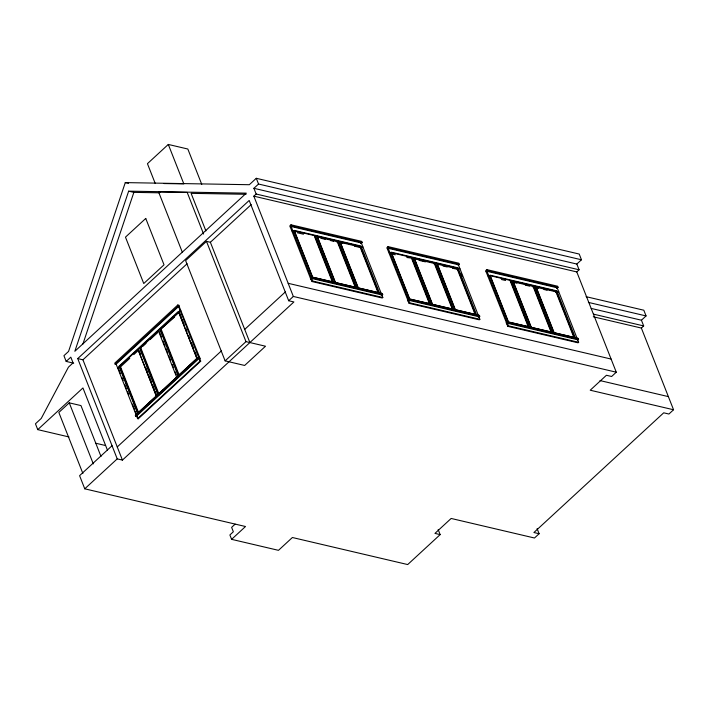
<?xml version="1.0" encoding="UTF-8"?>
<svg xmlns="http://www.w3.org/2000/svg" width="709" height="709" viewBox="0 0 709 709"><rect width="100%" height="100%" fill="white"/><g stroke="black" fill="none" stroke-linecap="round" stroke-linejoin="round"><path stroke-width="1.06" d="M581.469 259.778L258.537 184.03L253.902 188.302L576.834 264.049L581.469 259.778L579.218 254.052L256.277 178.296L249.329 184.712L125.28 182.603L68.56 351.425L63.925 355.696L66.176 361.422L73.709 363.194M128.648 191.155L74.844 351.283L246.307 193.149L128.648 191.155L133.859 192.378L159.179 192.804M82.864 344.131L133.859 192.378M201.773 184.42L187.832 149.023L168.299 144.441L147.437 163.673L155.209 183.401M66.176 361.422L70.811 357.15L73.071 362.875L68.436 367.156L41.246 418.443L35.45 423.787L37.754 429.627L68.968 436.948M77.724 358.586L249.187 200.461L288.687 300.74L293.898 301.963L122.435 460.097L117.224 458.874L77.724 358.586L82.935 359.809L122.435 460.097M253.84 196.163L256.162 194.027L579.093 269.783L576.771 271.919L253.84 196.163L293.34 296.451L616.281 372.198L611.628 376.488L606.417 375.274L590.216 390.216L673.55 409.758L668.924 414.029L663.713 412.806L533.912 532.521L539.115 533.735L534.489 538.007L451.154 518.456L434.954 533.398L440.156 534.621L407.693 564.559L292.383 537.511L278.477 550.335L231.604 539.345L229.876 534.958L233.35 531.75L231.621 527.372L235.104 524.164M206.479 241.352L185.616 260.593L225.116 360.872L244.649 365.454L265.512 346.222L245.979 341.641L206.479 241.352L210.378 242.274L249.887 342.553M82.935 359.809L187.087 263.757M210.378 242.274L251.225 204.6M37.754 429.627L82.944 387.947L107.396 450.011M100.997 456.463L80.959 405.583L69.252 402.845L58.838 412.452L82.891 473.497M179.244 306.669L179.102 305.304L177.799 304.994L114.752 363.141L115.186 364.24L116.489 364.541L116.125 364.125L178.588 306.51L179.244 306.669L200 358.355L199.052 358.47L136.589 416.077L137.599 418.629L138.246 418.789L200.718 361.173L199.708 358.621M115.186 364.24L178.234 306.093L179.528 306.403M129.765 358.337L120.876 366.535L119.227 366.739M156.397 396.313L138.166 350.024L138.672 349.555L138.025 349.404L156.547 396.428M158.719 395.179L158.063 395.028L139.54 348.004L140.196 348.154L158.984 330.819M158.337 330.669L176.86 377.693L178.384 376.293L159.862 329.268L160.509 329.419L179.306 312.084L181.318 317.198M133.806 354.615L138.654 350.14L138.166 350.024M142.801 346.311L146.036 343.333M150.078 339.602L157.354 332.893M174.432 317.145L161.014 328.949L179.253 375.247M361.094 243.586L362.255 242.513L361.829 241.414L290.982 224.797L289.821 225.87L310.356 278.008L311.517 276.935L382.364 293.553L382.718 294.465L381.566 295.538M290.256 226.969L291.408 225.896L362.255 242.513M290.575 227.04L291.16 226.508L361.351 242.974L381.46 294.013M292.161 231.054L292.737 230.522L362.937 246.989M293.872 231.462L294.448 230.921M332.654 282.572L314.424 236.283L315.567 235.875L334.09 282.9M199.637 357.442L198.334 357.132L135.286 415.279L135.649 416.192L137.236 416.227L136.589 416.077M140.24 411.229L147.507 404.52M149.129 403.022L153.171 399.3M163.788 389.507L158.931 393.982L140.701 347.685L141.188 347.8M167.014 386.529L176.718 377.578M183.294 371.516L192.183 363.318M194.603 361.085L197.031 358.843L178.792 312.554M135.649 416.192L198.697 358.045L200 358.355M137.599 418.629L200.062 361.023L200.718 361.173M112.049 445.722L79.585 475.659L84.761 488.811L245.509 526.512L231.604 539.345M336.81 242.035L337.245 241.636L355.484 287.925M335.499 283.237L317.269 236.948L337.821 241.769L338.397 241.237L356.919 288.253M117.251 446.945L221.403 350.893M244.702 329.41L285.523 291.771M310.356 278.008L310.719 278.921L311.88 277.848L382.718 294.465M311.047 278.992L311.623 278.46L381.814 294.926L382.825 297.479L382.248 298.019L312.049 281.553L310.719 278.921M84.761 488.811L117.224 458.874M288.687 300.74L293.34 296.451M225.116 360.872L245.979 341.641M312.049 281.553L312.634 281.012L382.825 297.479M360.775 243.506L361.351 242.974M359.64 247.388L360.075 246.989L378.314 293.278M358.329 288.598L340.098 242.301L360.642 247.122L361.227 246.59M458.156 265.388L459.308 264.324L458.883 263.225L388.036 246.608L386.875 247.68L407.737 299.889L408.313 299.358L388.213 248.318L387.628 248.85M387.309 248.77L388.461 247.707L459.308 264.324M389.214 252.865L389.79 252.333L459.99 268.8M390.925 253.264L391.501 252.732M430.159 304.223L412.044 258.218L406.833 257.5M412.044 258.218L412.62 257.686L431.143 304.71M381.238 295.458L381.814 294.926M433.864 263.845L434.298 263.447L452.537 309.736M432.153 304.019L414.322 258.758L434.874 263.58L435.45 263.039L453.574 309.044M408.1 300.802L408.676 300.27L478.867 316.737L479.878 319.289L479.302 319.821L409.102 303.363L407.409 299.81L408.57 298.746L479.417 315.363L479.771 316.276L478.619 317.348M407.772 300.722L408.933 299.659L479.771 316.276M409.102 303.363L409.687 302.823L479.878 319.289M456.693 269.198L457.128 268.8L474.959 314.06M455.382 310.4L437.152 264.111L457.704 268.933L458.28 268.401M556.928 288.386L558.089 287.322L557.655 286.223L486.808 269.606L485.656 270.678L506.518 322.887L507.095 322.356L486.994 271.317L486.409 271.848M486.082 271.769L487.243 270.705L558.089 287.322M487.996 275.863L488.572 275.331L558.763 291.798L558.187 292.33M489.706 276.262L490.282 275.73M528.489 327.381L510.25 281.083L511.402 280.684L529.924 327.709M478.291 317.269L478.867 316.737M532.645 286.844L533.079 286.445L550.911 331.706M531.333 328.045L513.103 281.757L533.647 286.578L534.231 286.037L552.754 333.062M535.49 287.508L535.933 287.11L556.476 291.931L574.6 337.927M506.873 323.8L507.458 323.269L577.649 339.735L578.659 342.287L578.074 342.819L507.883 326.362L506.191 322.808L507.352 321.744L578.198 338.361L578.553 339.274L577.392 340.347M506.554 323.721L507.706 322.657L578.553 339.274M508.805 322.755L509.381 322.223L576.16 337.883M507.883 326.362L508.459 325.821L578.659 342.287M556.609 288.315L557.185 287.783L577.286 338.822M555.475 292.197L555.909 291.798L574.139 338.087M556.476 291.931L557.061 291.399M591.217 308.433L641.432 320.211L646.067 315.93L643.816 310.214L586.121 296.681M593.291 316.781L641.37 328.063L643.683 325.927L641.432 320.211M164.018 183.551L183.835 183.879L168.299 144.441M182.337 252.262L158.577 191.944L187.203 192.431L203.598 234.05M246.032 194.284L191.111 193.353L205.902 230.904M125.28 182.603L128.506 183.365M158.577 191.944L160.526 192.405M486.994 271.317L557.185 287.783M388.213 248.318L458.404 264.776L478.513 315.824M501.405 279.514L505.614 280.498M512.669 282.155L516.87 283.139M525.289 285.115L529.49 286.099M536.545 287.757L538.645 288.253M543.909 289.485L547.064 290.22M392.112 254.052L395.267 254.788M419.143 260.389L425.453 261.869M443.028 265.99L447.228 266.974M452.493 268.215L455.648 268.95M297.16 232.729L303.47 234.209M321.044 238.339L325.245 239.323M330.5 240.555L333.655 241.29M339.664 242.7L342.819 243.444M354.385 246.156L358.594 247.14M588.373 302.397L646.067 315.93M593.468 314.14L643.683 325.927M288.164 283.308L611.096 359.055M599.991 380.573L668.374 396.615M180.822 310.684L180.175 310.533L117.703 368.139L118.359 368.29L120.37 373.404M178.65 311.933L179.306 312.084M199.344 357.708L198.697 357.558L178.588 306.51M95.883 443.267L105.57 445.536M641.37 328.063L673.55 409.758M576.834 264.049L579.093 269.783M576.771 271.919L616.281 372.198M575.584 338.415L556.84 290.85L490.07 275.181L508.406 321.735M535.942 286.445L554.057 332.441M535.933 287.11L553.756 332.37M536.164 289.024L537.369 292.09M533.647 286.578L551.77 332.574M513.112 281.083L531.635 328.107M510.826 281.216L528.941 327.221M490.274 276.404L508.504 322.692M486.808 269.606L487.243 270.705M507.352 321.744L507.706 322.657M507.458 323.269L508.459 325.821M461.018 273.417L462.224 276.483M477.379 314.885L410.608 299.225L410.024 299.756L391.288 252.182L458.067 267.851L476.803 315.416M457.704 268.933L475.819 314.929M437.161 263.447L455.683 310.462M434.874 263.58L452.989 309.576M537.103 528.63L539.115 533.735M414.331 258.085L432.455 304.09M411.477 258.085L429.299 303.355M391.9 254.434L409.731 299.694M407.879 296.158L409.093 299.225M407.835 296.202L409.04 299.269M388.036 246.608L388.461 247.707M408.57 298.746L408.933 299.659M408.676 300.27L409.687 302.823M380.325 293.074L313.555 277.414L312.97 277.946L294.235 230.381L361.014 246.041L379.749 293.615M360.642 247.122L378.766 293.127M340.107 241.636L358.63 288.66M337.821 241.769L355.936 287.765M438.171 529.561L440.156 534.621M317.277 236.283L335.8 283.299M314.991 236.416L333.106 282.412M294.439 231.595L312.678 277.884M290.982 224.797L291.408 225.896M311.517 276.935L311.88 277.848M291.16 226.508L311.26 277.547M311.623 278.46L312.634 281.012M256.277 178.296L258.537 184.03M253.902 188.302L256.162 194.027M199.052 358.47L200.062 361.023M177.799 304.994L178.234 306.093M198.334 357.132L198.697 358.045M182.124 319.245L184.136 324.35M185.749 328.444L186.954 331.511M188.567 335.596L189.773 338.663M191.386 342.757L193.397 347.862M195.01 351.956L196.216 355.023M197.173 358.958L178.438 311.384L119.015 366.19L137.75 413.764L137.209 413.879L196.526 358.807M160.509 329.419L179.031 376.444M159.392 331.847L161.404 336.952M163.017 341.047L165.029 346.152M165.835 348.199L167.847 353.312M168.653 355.36L170.665 360.464M172.278 364.559L173.483 367.625M175.096 371.711L176.302 374.777M140.196 348.154L158.311 394.16M139.079 350.583L140.683 354.668M145.921 367.962L147.933 373.067M148.739 375.114L151.558 382.266M152.364 384.313L154.376 389.427M155.182 391.465L156.388 394.532M120.388 366.42L138.618 412.718M137.998 412.895L119.874 366.89L137.945 412.877M121.983 377.489L123.189 380.556M124.802 384.65L126.406 388.736M127.62 391.802L128.825 394.869M132.45 404.068L134.462 409.182M135.268 411.229L136.474 414.295M137.573 417.078L138.246 418.789M136.589 415.58L136.952 416.493M116.125 364.125L136.225 415.164M69.252 402.845L93.304 463.89M145.753 218.443L125.475 237.143L143.75 283.52L164.027 264.82L145.753 218.443M406.266 292.073L405.052 289.015L406.222 292.108M299.925 246.776L298.711 243.719L299.907 246.794"/></g></svg>
